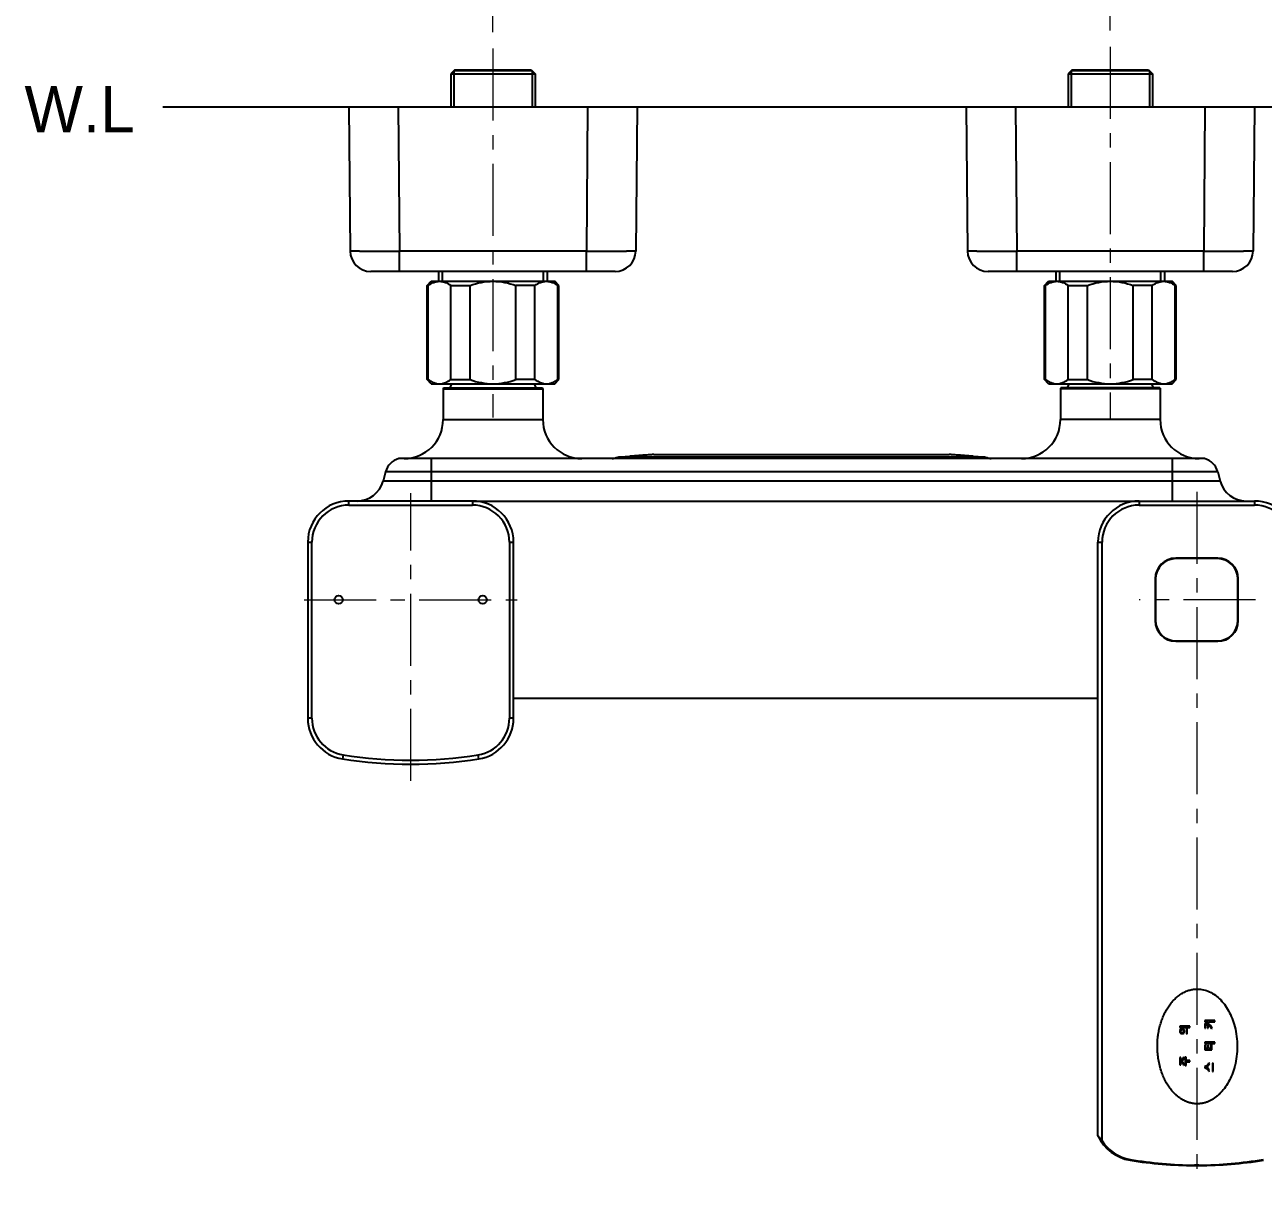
# Model space of a CAD drawing. Extents: x 0 to 1693, y 0 to 1240.
# Drawn here: x 531.7 to 832.6, y 771.1 to 1052.4 of the extents above; entities that cross this region are included whole.
import ezdxf

# ---------------------------------------------------------------- set-up
doc = ezdxf.new("R2010")
doc.units = 0
doc.header["$LTSCALE"] = 14
doc.header["$MEASUREMENT"] = 0
doc.header["$PDMODE"] = 3
doc.header["$PDSIZE"] = -10
doc.linetypes.add('CENTER', pattern=[2, 1.25, -0.25, 0.25, -0.25])
doc.layers.get('0').update_dxf_attribs({"linetype": 'CONTINUOUS'})
doc.layers.get('DEFPOINTS').update_dxf_attribs({"linetype": 'CONTINUOUS'})
for name, color, linetype in [('DEF_LAYER_ASSEM_MEMBER', 7, 'CONTINUOUS'), ('DEF_LAYER_CURVE', 7, 'CONTINUOUS'), ('MEMBER', 7, 'CONTINUOUS'), ('MODEL', 7, 'CONTINUOUS')]:
    doc.layers.add(name, color=color, linetype=linetype)
doc.layers.add('치수선', color=7, linetype='CONTINUOUS', lineweight=20)
doc.styles.add('Daelim Dimension', font='')
doc.styles.get('Daelim Dimension').set_extended_font_data('나눔고딕')
doc.dimstyles.new('DEFAULT', dxfattribs={"dimscale": 2, "dimtxt": 2, "dimasz": 2, "dimexe": 0, "dimexo": 2, "dimgap": 1, "dimtad": 1, "dimdec": 1, "dimzin": 9, "dimdsep": 46, "dimtxsty": 'Daelim Dimension', "dimcen": 0.5, "dimclrd": 252, "dimclre": 252, "dimclrt": 3, "dimadec": 1, "dimazin": 0, "dimtfac": 1, "dimtdec": 1, "dimtix": 1, "dimtmove": 0, "dimatfit": 3, "dimfxl": 1, "dimtolj": 1, "dimtzin": 1, "dimlwd": 9, "dimlwe": 9, "dimarcsym": 0})

# ---------------------------------------------------------------- blocks, each defined once
blk = doc.blocks.new('*D0')
at = {"color": 5, "lineweight": 9, "ltscale": 0.5, "transparency": 16777216}
for p, q in [((645.445452689497, 1050.632933835218), (645.445452689497, 1070.656028007211)), ((649.445452689497, 1068.656028007211), (791.445452689497, 1068.656028007211)), ((795.445452689497, 1051.062091433118), (795.445452689497, 1070.656028007211))]:
    blk.add_line(p, q, dxfattribs=at)
at = {"color": 5, "ltscale": 0.5, "transparency": 16777216}
for points in [[(649.445452689497, 1069.322694673878), (649.445452689497, 1067.989361340544), (645.445452689497, 1068.656028007211)], [(791.445452689497, 1069.322694673878), (791.445452689497, 1067.989361340544), (795.445452689497, 1068.656028007211)]]:
    blk.add_solid(points, dxfattribs=at)
at = {"layer": 'DEFPOINTS', "color": 0, "ltscale": 0.5, "transparency": 16777216}
for p in [(795.445452689497, 1068.656028007211), (645.445452689497, 1046.632933835218), (795.445452689497, 1047.062091433118)]:
    blk.add_point(p, dxfattribs=at)
at = {"color": 7, "ltscale": 0.5, "transparency": 16777216, "insert": (720.445452689497, 1081.543009409213), "char_height": 10, "attachment_point": 2, "style": 'Daelim Dimension'}
blk.add_mtext('\\A1;150~165', dxfattribs=at)
blk = doc.blocks.new('LOGO-주의스티커')
at = {"layer": 'DEF_LAYER_CURVE', "color": 40, "linetype": 'Continuous'}
for p, q in [((-1732.017059478918, 367.3469692055852), (-1732.017059478918, 367.163888540013)), ((-1730.021627885661, 367.3469692055852), (-1732.017059478918, 367.3469692055852)), ((-1732.017059478918, 367.163888540013), (-1731.195411205692, 367.163888540013)), ((-1731.821428937627, 367.8504410722961), (-1731.977933370611, 367.8046707974689)), ((-1731.977933370611, 367.8046707974689), (-1731.899681154241, 367.6215901318967)), ((-1731.899681154241, 368.674303995567), (-1731.899681154241, 368.4454531995038)), ((-1730.099880174563, 368.674303995567), (-1731.899681154241, 368.674303995567)), ((-1731.899681154241, 368.4454531995038), (-1731.195411205692, 368.4454531995038)), ((-1731.899681154241, 367.6215901318967), (-1731.50842007166, 367.7131305369721)), ((-1731.625798360192, 367.8962112025445), (-1731.821428937627, 367.8504410722961)), ((-1731.469293927209, 368.0335217381109), (-1731.625798360192, 367.8962112025445)), ((-1731.50842007166, 367.7131305369721), (-1731.312789494225, 367.8504410722961)), ((-1731.312789494225, 368.2166024036833), (-1731.469293927209, 368.0335217381109)), ((-1731.195411205692, 368.4454531995038), (-1731.312789494225, 368.2166024036833)), ((-1731.312789494225, 367.8504410722961), (-1731.156285061239, 368.0335217381109)), ((-1731.195411205692, 367.163888540013), (-1731.195411205692, 366.2484852116665)), ((-1731.156285061239, 368.0335217381109), (-1730.999780555967, 368.1708321288561)), ((-1730.999780555967, 368.1708321288561), (-1730.76502397866, 367.8962112025445)), ((-1730.7258979065, 368.2166024036833), (-1730.843276122984, 368.4454531995038)), ((-1730.843276122984, 368.4454531995038), (-1730.099880174563, 368.4454531995038)), ((-1730.843276122984, 366.2484852116665), (-1730.843276122984, 367.163888540013)), ((-1730.843276122984, 367.163888540013), (-1730.021627885661, 367.163888540013)), ((-1730.76502397866, 367.8962112025445), (-1730.569393473514, 367.7589006672206)), ((-1730.491141184856, 367.9877514632838), (-1730.7258979065, 368.2166024036833)), ((-1730.569393473514, 367.7589006672206), (-1730.373762823789, 367.6673604067238)), ((-1730.256384607547, 367.8504410722961), (-1730.491141184856, 367.9877514632838)), ((-1730.373762823789, 367.6673604067238), (-1730.139006246726, 367.6215901318967)), ((-1730.060753957822, 367.8046707974689), (-1730.256384607547, 367.8504410722961)), ((-1730.139006246726, 367.6215901318967), (-1730.060753957822, 367.8046707974689)), ((-1730.099880174563, 368.4454531995038), (-1730.099880174563, 368.674303995567)), ((-1730.021627885661, 367.163888540013), (-1730.021627885661, 367.3469692055852)), ((-1724.270089936698, 368.30814266418), (-1724.309216008617, 368.0335217381109)), ((-1724.309216008617, 368.0335217381109), (-1724.230963864537, 367.8504410722961)), ((-1724.230963864537, 368.4454531995038), (-1724.270089936698, 368.30814266418)), ((-1724.074458997817, 368.5827637350703), (-1724.230963864537, 368.4454531995038)), ((-1724.230963864537, 367.8504410722961), (-1724.191837792374, 367.7131305369721)), ((-1724.191837792374, 367.7131305369721), (-1723.996206853492, 367.5758200016484)), ((-1723.87882863725, 368.674303995567), (-1724.074458997817, 368.5827637350703)), ((-1723.957080781331, 368.3539127944283), (-1724.035332925656, 368.1250619986077)), ((-1724.035332925656, 368.1250619986077), (-1723.957080781331, 367.8504410722961)), ((-1723.996206853492, 367.5758200016484), (-1723.839702565089, 367.5300498714)), ((-1723.839702565089, 368.4912233299948), (-1723.957080781331, 368.3539127944283)), ((-1723.957080781331, 367.8504410722961), (-1723.87882863725, 367.7589006672206)), ((-1723.526693988279, 368.674303995567), (-1723.87882863725, 368.674303995567)), ((-1723.87882863725, 367.7589006672206), (-1723.761450421007, 367.7131305369721)), ((-1723.722324348845, 368.5369934602433), (-1723.839702565089, 368.4912233299948)), ((-1723.839702565089, 367.5300498714), (-1723.644072204521, 367.5300498714)), ((-1723.761450421007, 367.7131305369721), (-1723.604946132602, 367.7131305369721)), ((-1723.604946132602, 368.4912233299948), (-1723.722324348845, 368.5369934602433)), ((-1723.644072204521, 367.5300498714), (-1723.448441265641, 367.5758200016484)), ((-1723.526693988279, 368.3996830692555), (-1723.604946132602, 368.4912233299948)), ((-1723.604946132602, 367.7131305369721), (-1723.487567337801, 367.8504410722961)), ((-1723.291936977234, 368.5369934602433), (-1723.526693988279, 368.674303995567)), ((-1723.448441265641, 368.2623725339316), (-1723.526693988279, 368.3996830692555)), ((-1723.487567337801, 367.8504410722961), (-1723.409315193722, 368.0792918683593)), ((-1723.409315193722, 368.0792918683593), (-1723.448441265641, 368.2623725339316)), ((-1723.448441265641, 367.5758200016484), (-1723.213684833154, 367.7131305369721)), ((-1723.174558760992, 368.3539127944283), (-1723.291936977234, 368.5369934602433)), ((-1723.213684833154, 367.7131305369721), (-1723.174558760992, 367.8962112025445)), ((-1723.135432688829, 368.1250619986077), (-1723.174558760992, 368.3539127944283)), ((-1723.174558760992, 367.8962112025445), (-1723.135432688829, 368.1250619986077)), ((-1722.783297461542, 368.674303995567), (-1722.783297461542, 366.2484852116665)), ((-1722.470288884732, 368.674303995567), (-1722.783297461542, 368.674303995567)), ((-1722.470288884732, 366.2484852116665), (-1722.470288884732, 368.674303995567)), ((-1731.195411205692, 366.2484852116665), (-1730.843276122984, 366.2484852116665)), ((-1724.387468152942, 367.0723482072268), (-1724.387468152942, 366.8892675414119)), ((-1722.900676256344, 367.0723482072268), (-1724.387468152942, 367.0723482072268)), ((-1724.387468152942, 366.8892675414119), (-1722.900676256344, 366.8892675414119)), ((-1722.900676256344, 366.8892675414119), (-1722.900676256344, 367.0723482072268)), ((-1722.783297461542, 366.2484852116665), (-1722.470288884732, 366.2484852116665)), ((-1733.237794099662, 361.7401238377176), (-1733.433424640949, 361.6943537074693)), ((-1733.433424640949, 361.6943537074693), (-1733.355172424579, 361.4655029116487)), ((-1733.355172424579, 361.4655029116487), (-1733.237794099662, 361.5112730418971)), ((-1733.003037414161, 361.9232045035325), (-1733.237794099662, 361.7401238377176)), ((-1733.237794099662, 361.5112730418971), (-1733.003037414161, 361.648583577221)), ((-1732.807406909015, 362.1978255741803), (-1733.003037414161, 361.9232045035325)), ((-1733.003037414161, 361.648583577221), (-1732.650902476033, 361.9232045035325)), ((-1732.690028547952, 362.3809062397526), (-1732.807406909015, 362.1978255741803)), ((-1732.650902476033, 362.6097570358157), (-1732.690028547952, 362.3809062397526)), ((-1732.298767393326, 362.6097570358157), (-1732.650902476033, 362.6097570358157)), ((-1732.650902476033, 361.9232045035325), (-1732.455271826308, 362.2435957044288)), ((-1732.455271826308, 362.2435957044288), (-1732.298767393326, 361.9689747783598)), ((-1732.142262960341, 362.1978255741803), (-1732.298767393326, 362.6097570358157)), ((-1732.298767393326, 361.9689747783598), (-1731.946632455195, 361.648583577221)), ((-1731.907506383032, 361.8774343730418), (-1732.142262960341, 362.1978255741803)), ((-1731.946632455195, 361.648583577221), (-1731.594497517065, 361.4655029116487)), ((-1731.516245228162, 361.648583577221), (-1731.907506383032, 361.8774343730418)), ((-1731.594497517065, 361.4655029116487), (-1731.516245228162, 361.648583577221)), ((-1728.22965213502, 362.6097570358157), (-1728.22965213502, 360.9162609144469)), ((-1727.055868815231, 362.6097570358157), (-1728.22965213502, 362.6097570358157)), ((-1727.916642979896, 361.8774343730418), (-1727.916642979896, 362.3809062397526)), ((-1727.916642979896, 362.3809062397526), (-1727.055868815231, 362.3809062397526)), ((-1727.134120959556, 361.8774343730418), (-1727.916642979896, 361.8774343730418)), ((-1727.916642979896, 361.0993415802617), (-1727.916642979896, 361.6943537074693)), ((-1727.916642979896, 361.6943537074693), (-1727.134120959556, 361.6943537074693)), ((-1727.134120959556, 361.6943537074693), (-1727.134120959556, 361.8774343730418)), ((-1727.055868815231, 362.3809062397526), (-1727.055868815231, 362.6097570358157)), ((-1726.664607515783, 362.6097570358157), (-1726.664607515783, 360.1839382519153)), ((-1726.351598938975, 362.6097570358157), (-1726.664607515783, 362.6097570358157)), ((-1726.351598938975, 360.1839382519153), (-1726.351598938975, 362.6097570358157)), ((-1722.791122907446, 361.1451117105102), (-1723.025879339932, 361.0078012474755)), ((-1722.986753267771, 362.6097570358157), (-1722.986753267771, 362.4266763702436)), ((-1721.812969947982, 362.6097570358157), (-1722.986753267771, 362.6097570358157)), ((-1722.986753267771, 362.4266763702436), (-1722.125978524792, 362.4266763702436)), ((-1722.947627195852, 361.9689747783598), (-1722.947627195852, 361.7858941125448)), ((-1722.204230669117, 361.9689747783598), (-1722.947627195852, 361.9689747783598)), ((-1722.947627195852, 361.7858941125448), (-1722.28248397007, 361.7858941125448)), ((-1722.517240402557, 361.3739625786201), (-1722.791122907446, 361.1451117105102)), ((-1722.673744690961, 360.9620310449378), (-1722.36073611415, 361.1908819130476)), ((-1722.28248397007, 361.7858941125448), (-1722.517240402557, 361.3739625786201)), ((-1722.36073611415, 361.1908819130476), (-1722.047726380712, 361.6028134469726)), ((-1722.125978524792, 362.1978255741803), (-1722.204230669117, 361.9689747783598)), ((-1722.125978524792, 362.4266763702436), (-1722.125978524792, 362.1978255741803)), ((-1722.047726380712, 361.6028134469726), (-1721.812969947982, 362.1978255741803)), ((-1721.812969947982, 362.1978255741803), (-1721.812969947982, 362.6097570358157)), ((-1721.734717803902, 361.8774343730418), (-1721.734717803902, 361.6943537074693)), ((-1721.460835299011, 361.8774343730418), (-1721.734717803902, 361.8774343730418)), ((-1721.734717803902, 361.6943537074693), (-1721.460835299011, 361.6943537074693)), ((-1721.460835299011, 362.6097570358157), (-1721.460835299011, 361.8774343730418)), ((-1721.1478267222, 362.6097570358157), (-1721.460835299011, 362.6097570358157)), ((-1721.460835299011, 361.6943537074693), (-1721.460835299011, 360.1839382519153)), ((-1721.1478267222, 360.1839382519153), (-1721.1478267222, 362.6097570358157)), ((-1733.472550749257, 360.7331802488748), (-1733.472550749257, 360.5500995833023)), ((-1731.477119156002, 360.7331802488748), (-1733.472550749257, 360.7331802488748)), ((-1733.472550749257, 360.5500995833023), (-1731.477119156002, 360.5500995833023)), ((-1731.477119156002, 360.5500995833023), (-1731.477119156002, 360.7331802488748)), ((-1728.22965213502, 360.9162609144469), (-1726.977616670909, 360.9162609144469)), ((-1726.977616670909, 361.0993415802617), (-1727.916642979896, 361.0993415802617)), ((-1726.977616670909, 360.9162609144469), (-1726.977616670909, 361.0993415802617)), ((-1726.664607515783, 360.1839382519153), (-1726.351598938975, 360.1839382519153)), ((-1723.025879339932, 361.0078012474755), (-1722.986753267771, 360.8247205816607)), ((-1722.986753267771, 360.8247205816607), (-1722.673744690961, 360.9620310449378)), ((-1721.460835299011, 360.1839382519153), (-1721.1478267222, 360.1839382519153))]:
    blk.add_line(p, q, dxfattribs=at)
for points in [[(-1738.92965796444, 369.8983349435612), (-1738.750887045392, 370.0762299845928), (-1738.565543988203, 370.2521631238209), (-1738.373819226201, 370.4258838583411), (-1738.175693383643, 370.5972833974585), (-1737.970307844877, 370.7668198002858), (-1737.75659418471, 370.9350928388739), (-1737.533903727552, 371.1023946536083), (-1737.303266798208, 371.2677868611273), (-1737.066133471337, 371.4300234459203), (-1736.82384309704, 371.5880073780177), (-1736.577292126218, 371.7412375635535), (-1736.327266285944, 371.8893618934753), (-1736.023682845224, 372.0599661397907), (-1735.717153331769, 372.222645767636), (-1735.408604038656, 372.3773356284943), (-1735.098961259452, 372.5239705736058), (-1734.78915128724, 372.6624854539682), (-1734.479975673914, 372.7928786105647), (-1734.171737004956, 372.9154023433456), (-1733.86461312369, 373.0303724417618), (-1733.558781873923, 373.138104695749), (-1733.254421099708, 373.2389148947576), (-1732.876263095967, 373.3556478449023), (-1732.5007529872, 373.4625148132106), (-1732.127963169544, 373.5599721080822), (-1731.757966039859, 373.6484760371894), (-1731.390729788142, 373.7284729118901), (-1731.025805780315, 373.8003690563452), (-1730.662641175914, 373.8645607981596), (-1730.300683134965, 373.9214444642097), (-1729.939088066853, 373.9713795237245), (-1729.575849381343, 374.0145780112166), (-1729.208669737808, 374.0512151030658), (-1728.835251795614, 374.0814659754089), (-1728.581668128948, 374.0981229898699), (-1728.323381181241, 374.1117783990223), (-1728.059481289613, 374.1221910616816), (-1727.789058790457, 374.1291198364207), (-1727.511204020164, 374.1323235818123), (-1727.225007315614, 374.1315611561866), (-1726.929787126279, 374.1265637472867), (-1726.62577435566, 374.1169518578392), (-1726.313428019374, 374.1023183187693), (-1725.993207134245, 374.0822559622172), (-1725.665570716129, 374.0563576191084), (-1725.330977781609, 374.0242161213398)], [(-1725.330977781609, 374.0242161213398), (-1725.038186809631, 373.9913464053864), (-1724.738518753955, 373.9530833740505), (-1724.431916148397, 373.9090063818652), (-1724.118321526516, 373.8586947840904), (-1723.797677421397, 373.8017279357439), (-1723.469996757802, 373.7376749362091), (-1723.135574022854, 373.6660638635462), (-1722.7947740939, 373.5864125406667), (-1722.447961849019, 373.498238790482), (-1722.0955021658, 373.4010604356606), (-1721.797899816841, 373.3129115947535), (-1721.497829145598, 373.2182527089058), (-1721.196490274974, 373.1171617754686), (-1720.894859883758, 373.0096474153167), (-1720.593020877468, 372.8954407380822), (-1720.290832717985, 372.774203476435), (-1719.988466771696, 372.6457351558589), (-1719.687342025185, 372.5103864745499), (-1719.389189369044, 372.368645924003), (-1719.095826143503, 372.2211667663005), (-1718.809415486103, 372.0692613466015), (-1718.532206983286, 371.914406781866), (-1718.265845879695, 371.7577532153654), (-1718.009560053457, 371.599142899743), (-1717.761973039937, 371.4380911151668), (-1717.522014474242, 371.2742852332707), (-1717.289838383741, 371.1081009942204), (-1717.065904894828, 370.9400862296472), (-1716.850562411603, 370.7707192161664), (-1716.64371244752, 370.6002000076562), (-1716.445144793498, 370.4286591027363), (-1716.254649240933, 370.2562270000266), (-1716.072015580745, 370.0830341979039), (-1715.897033604095, 369.909211194745), (-1715.696863234162, 369.6999489006445), (-1715.507067871872, 369.4900331348709), (-1715.327306801517, 369.2795299973475), (-1715.157239306906, 369.0685055877544), (-1714.996524672812, 368.8570260062579), (-1714.844828482168, 368.6451035777152), (-1714.701841513181, 368.432535527449), (-1714.567260843189, 368.2190653054738), (-1714.440783549283, 368.0044363627742), (-1714.322106708797, 367.788392149365), (-1714.210987484898, 367.5707533436273), (-1714.107423384818, 367.351649533286), (-1714.011472002345, 367.131287534432), (-1713.92319093054, 366.9098741631569), (-1713.842637762953, 366.687616235067), (-1713.769853110457, 366.4646846013071), (-1713.70480965445, 366.2411062534776), (-1713.647463094143, 366.0168722184745), (-1713.597769128266, 365.7919735231945), (-1713.555683455791, 365.5664011942912), (-1713.521175510423, 365.3401542597389), (-1713.494269663887, 365.1132637520672), (-1713.475004022634, 364.8857687043983), (-1713.463416693374, 364.6577081505822), (-1713.459545782078, 364.4291211237411)], [(-1741.356461796934, 364.4291211237411), (-1741.355180421961, 364.560794783957), (-1741.351424078932, 364.6900838662486), (-1741.345324439592, 364.8169760569178), (-1741.337013176415, 364.9414590425082), (-1741.326621961389, 365.0635205090784), (-1741.314282466505, 365.183148143415), (-1741.300126364231, 365.3003296315768), (-1741.281482879517, 365.4339456361597), (-1741.260708864633, 365.5642699659701), (-1741.23796717304, 365.6913571830088), (-1741.213420658687, 365.8152618495197), (-1741.187232175522, 365.9360385272618), (-1741.159564577251, 366.0537417782358), (-1741.124615850908, 366.191030237881), (-1741.087906270257, 366.3242137645803), (-1741.049570396678, 366.4535345906515), (-1741.009742791794, 366.57923494817), (-1740.968558017227, 366.701557069939), (-1740.926140390615, 366.8207272751475), (-1740.882573252653, 366.9369082333815), (-1740.837929700789, 367.0502467015829), (-1740.79228283173, 367.1608894364513), (-1740.745705742673, 367.2689831951718), (-1740.686269857885, 367.4007390278157), (-1740.625530924643, 367.5290253746252), (-1740.563525149264, 367.6541262167451), (-1740.500288738309, 367.7763255362896), (-1740.43583766458, 367.8959104834931), (-1740.370106966348, 368.013180881552), (-1740.303011448618, 368.1284397222669), (-1740.234465915899, 368.2419899974393), (-1740.1406907112, 368.3911739575119), (-1740.044114308996, 368.5380833551517), (-1739.944664773819, 368.6829424257692), (-1739.842301246871, 368.8259270904707), (-1739.73710717414, 368.9670200124143), (-1739.629197077313, 369.1061555402108), (-1739.518674800115, 369.2432815051718), (-1739.405601469296, 369.3783996681992), (-1739.290027533158, 369.5115252724105), (-1739.172034972728, 369.6426452564696), (-1739.051831901185, 369.7716333414686), (-1738.92965796444, 369.8983349435612)], [(-1738.930643013033, 358.9609115516587), (-1739.075794568018, 359.1119655315247), (-1739.216860162628, 359.2648810815716), (-1739.35379201721, 359.4196033336603), (-1739.486542352106, 359.5760774198936), (-1739.615063387907, 359.7342484728598), (-1739.739307344473, 359.8940616246615), (-1739.859226442392, 360.0554620071597), (-1739.974772901766, 360.2183947526993), (-1740.085898943186, 360.3828049936266), (-1740.192556786508, 360.5486378618016), (-1740.294698652566, 360.71583848957), (-1740.387825999908, 360.8764523444773), (-1740.476789555207, 361.0382052093609), (-1740.561572953162, 361.2010429717235), (-1740.642159828715, 361.3649115185835), (-1740.718533816322, 361.5297567376857), (-1740.790678550923, 361.6955245160485), (-1740.858577667218, 361.8621607411748), (-1740.922214799663, 362.0296113005672), (-1740.981573583198, 362.1978220812439), (-1741.036637652284, 362.3667389707075), (-1741.087390641855, 362.5363078564615), (-1741.133816186616, 362.7064746255232), (-1741.175897921018, 362.8771851653956), (-1741.213619480006, 363.048385363582), (-1741.246964498036, 363.2200211071), (-1741.275916610046, 363.3920382836953), (-1741.300459450497, 363.5643827803855), (-1741.320576654569, 363.737000484431), (-1741.336251856236, 363.9098372835776), (-1741.347468690922, 364.0828390648427), (-1741.354210792839, 364.2559517159722), (-1741.356461796934, 364.4291211237411)], [(-1713.459545782078, 364.4291211237411), (-1713.470412210878, 364.0482223394555), (-1713.502900920698, 363.6679035725653), (-1713.556846046422, 363.288744860114), (-1713.632081723416, 362.9113262386614), (-1713.728442086808, 362.5362277450089), (-1713.845761271478, 362.164029416686), (-1713.983873412797, 361.7953112897666), (-1714.142612645405, 361.4306534017803), (-1714.321813104915, 361.0706357895282), (-1714.521308926448, 360.71583848957), (-1714.74088317728, 360.3668268178683), (-1714.980114657161, 360.0241072043632), (-1715.238531097503, 359.6881713583978), (-1715.515660229953, 359.3595109885883), (-1715.811029786656, 359.0386178042784), (-1716.1241674995, 358.7259835140836), (-1716.454601099662, 358.4220998271053), (-1716.801858319761, 358.127458452444), (-1717.165466890965, 357.8425510989587), (-1717.544954545413, 357.5678694755077), (-1717.939809893095, 357.3038781108626), (-1718.349365057581, 357.0509328110236), (-1718.772913040779, 356.809362201661), (-1719.209746844358, 356.5794949084457), (-1719.659159470465, 356.3616595572907), (-1720.120443921007, 356.1561847736243), (-1720.592893197407, 355.9633991831172), (-1721.075800302059, 355.7836314114397), (-1721.568458236629, 355.6172100842629), (-1722.070160003021, 355.4644638274997), (-1722.637324598549, 355.3111353184345), (-1723.213638552169, 355.1752532580372), (-1723.797958834328, 355.0569755823933), (-1724.389142415952, 354.956460226375), (-1724.986046267481, 354.8738651260683), (-1725.587527360087, 354.8093482165879), (-1726.192442663966, 354.7630674332918), (-1726.799649150293, 354.7351807120231), (-1727.408003789506, 354.7258459881391), (-1728.016362983195, 354.735168702037), (-1728.623580855343, 354.7630443137833), (-1729.228510961086, 354.8093157892129), (-1729.830006855309, 354.8738260931885), (-1730.426922093146, 354.9564181910594), (-1731.018110229001, 355.0569350481742), (-1731.602424818248, 355.1752196296393), (-1732.178719415535, 355.3111149010456), (-1732.745847575991, 355.4644638274997), (-1733.247500785012, 355.617234708992), (-1733.740101031912, 355.7836839437584), (-1734.222948788908, 355.9634796230255), (-1734.695344527973, 356.1562898380191), (-1735.156588721568, 356.3617826797232), (-1735.605981841908, 356.5796262393635), (-1736.042824360966, 356.8094886074391), (-1736.466416751206, 357.051037875661), (-1736.876059484596, 357.3039421347701), (-1737.271053033599, 357.5678694755077), (-1737.632493681606, 357.8287696755553), (-1737.979612845204, 358.0989315709401), (-1738.311970682453, 358.3779475741346), (-1738.629127352375, 358.6654100968833), (-1738.930643013033, 358.9609115516587)]]:
    blk.add_lwpolyline(points, dxfattribs=at)

msp = doc.modelspace()

# ---------------------------------------------------------------- linework, layer by layer
at = {"color": 1, "linetype": 'CENTER', "lineweight": 5}
for p, q in [((645.445452689497, 1046.632933835218), (645.445452689497, 956.9389958717177)), ((795.445452689497, 1047.062091433118), (795.445452689497, 956.5098382738179)), ((816.445452689497, 938.9068235857176), (816.445452689497, 771.1142709653177)), ((625.445452689497, 868.6540681337176), (625.445452689497, 938.5970283512177)), ((599.530872475797, 912.6824481376175), (651.3600329030969, 912.6824481376175)), ((830.7200582184969, 912.6824481376175), (802.445452689497, 912.6824481376175))]:
    msp.add_line(p, q, dxfattribs=at)
at = {"ltscale": 0.5}
msp.add_line((565.1916550430824, 1032.482448137618), (1277.532693959081, 1032.482448137618), dxfattribs=at)
at = {"layer": 'DEF_LAYER_ASSEM_MEMBER', "color": 7, "linetype": 'Continuous'}
for p, q in [((610.445452689497, 1032.482448137618), (610.7512738386977, 997.4388154601179)), ((610.445452689497, 1032.482448137618), (680.445452689497, 1032.482448137618)), ((680.445452689497, 1032.482448137618), (680.1396315401971, 997.4388154601179)), ((760.445452689497, 1032.482448137618), (760.7512738386977, 997.4388154601179)), ((760.445452689497, 1032.482448137618), (830.445452689497, 1032.482448137618)), ((830.445452689497, 1032.482448137618), (830.1396315401971, 997.4388154601179)), ((675.1398219247967, 992.4824481376177), (615.7510834540972, 992.4824481376177)), ((825.1398219247967, 992.4824481376177), (765.7510834540972, 992.4824481376177)), ((640.445452689497, 936.6824481294177), (610.4454526893969, 936.6824481294177)), ((600.445452689497, 926.6824481294177), (600.445452689497, 883.8763457297177)), ((650.4454526893969, 883.8763457297177), (650.4454526893969, 926.6824481294177))]:
    msp.add_line(p, q, dxfattribs=at)
at = {"layer": 'DEF_LAYER_ASSEM_MEMBER', "color": 9, "linetype": 'Continuous'}
for p, q in [((622.4449957661973, 1032.482448137618), (622.7508169154971, 997.4388154601179)), ((668.4459096126975, 1032.482448137618), (668.1400884633968, 997.4388154601179)), ((772.4449957661973, 1032.482448137618), (772.7508169154971, 997.4388154601179)), ((818.4459096126975, 1032.482448137618), (818.1400884633968, 997.4388154601179)), ((613.0430883462968, 997.4215041074176), (612.9408670783978, 997.4216519620177)), ((622.7508169154971, 992.4824481376177), (622.7508169156972, 997.4388154601179)), ((668.1400884633968, 997.4388154601179), (622.7508169154971, 997.4388154601179)), ((668.1400884633968, 992.4824481376177), (668.1400884633968, 997.4388154601179)), ((677.950039254797, 997.4216520179175), (677.8478072783964, 997.4215041435177)), ((763.0430883462968, 997.4215041074176), (762.9408670783978, 997.4216519620177)), ((772.7508169154971, 992.4824481376177), (772.7508169156972, 997.4388154601179)), ((818.1400884633968, 997.4388154601179), (772.7508169154971, 997.4388154601179)), ((818.1400884633968, 992.4824481376177), (818.1400884633968, 997.4388154601179)), ((827.950039254797, 997.4216520179175), (827.8478072783964, 997.4215041435177)), ((610.4454526893969, 935.6824481294177), (610.4454526893969, 936.6824481294177)), ((640.445452689497, 936.6824481294177), (640.445452689497, 935.6824481294177)), ((610.4454526893969, 935.6824481294177), (640.4454526893969, 935.6824481294177)), ((600.445452689497, 926.6824481294177), (601.4454526893969, 926.6824481294177)), ((601.4454526893969, 883.8763457297177), (601.4454526893969, 926.6824481294177)), ((649.445452689497, 926.6824481294177), (649.445452689497, 883.8763457297177)), ((649.445452689497, 926.6824481294177), (650.4454526893969, 926.6824481294177)), ((601.4454526893969, 883.8763457297177), (600.445452689497, 883.8763457297177)), ((650.4454526893969, 883.8763457297177), (649.445452689497, 883.8763457297177)), ((609.0314923723972, 874.9881110219176), (608.8743856704968, 874.0005293877177)), ((642.016519708397, 874.0005293877177), (641.8594130064976, 874.9881110219176))]:
    msp.add_line(p, q, dxfattribs=at)
at = {"layer": 'DEF_LAYER_ASSEM_MEMBER', "color": 7, "linetype": 'Continuous'}
for centre, radius, start, end in [((615.7510873315969, 997.4824481376177), 5, 180.4999996121987, 269.9999555663813), ((675.139818047297, 997.4824481376177), 5, 270.0000444335926, 359.5000003878014), ((765.7510873315969, 997.4824481376177), 5, 180.4999996121987, 269.9999555663813), ((825.139818047297, 997.4824481376177), 5, 270.0000444335926, 359.5000003878014), ((610.4454526893969, 926.6824481294177), 10, 90, 180), ((640.445452689497, 926.6824481294177), 10, 0, 90), ((610.4454526893969, 883.8763457297177), 10, 180, 260.9610014494943), ((640.445452689497, 883.8763457297177), 10, 279.0389985505057, 0), ((625.4454526893969, 977.5081554252179), 104.8246842248, 260.9044085686127, 279.0955914313872)]:
    msp.add_arc(centre, radius, start, end, dxfattribs=at)
at = {"layer": 'DEF_LAYER_ASSEM_MEMBER', "color": 9, "linetype": 'Continuous'}
for centre, radius, start, end in [((613.566743682697, 3425.691773513018), 2428.2703258685, 269.9876441923856, 270.2167015277889), ((676.3335864936971, 2870.209309832418), 1872.7884178415, 269.7493286750148, 270.0463258255993), ((763.566743682697, 3425.691773513418), 2428.270325869, 269.9876441923856, 270.2167015277889), ((826.3335864936971, 2870.209309832418), 1872.7884178415, 269.7493286750148, 270.0463258255993), ((610.4454526893969, 926.6824481294177), 9, 90, 180), ((640.445452689497, 926.6824481294177), 9, 0, 90.00000000010422), ((610.4454526893969, 883.8763457297177), 9, 180, 260.9610014494943), ((640.445452689497, 883.8763457297177), 9, 279.0389985505057, 0), ((625.4454526893969, 978.1377419395176), 104.4474243422, 260.95846301721, 279.04153698279)]:
    msp.add_arc(centre, radius, start, end, dxfattribs=at)
for points, start_tangent, end_tangent in [([(612.9408670783978, 997.4216519620177), (612.4401625453975, 997.4226387879175), (612.0000710972963, 997.4239770750178), (611.6232379497969, 997.4256592348179), (611.3118153929972, 997.4276753039176), (611.1812528479968, 997.4288051681178), (611.0677011010976, 997.4300139774177), (610.9713192048966, 997.4312998909177), (610.8922661956967, 997.4326610674175), (610.8306772200967, 997.4340955487178), (610.7866155908978, 997.4356010251176), (610.7711731145973, 997.4363796440175), (610.7601311748967, 997.4371751208178), (610.7534960051971, 997.4379871585174), (610.7512738386977, 997.4388154601179)], (-0.9999988357052205, 0.001525971232815533), (-0.01624373684493039, 0.9998680618028125)), ([(680.1396315401971, 997.4388154601179), (680.1374101887968, 997.4379870161179), (680.1307754716963, 997.4371749085176), (680.1197336890964, 997.4363794205178), (680.1042911410968, 997.4356008353179), (680.0602289492972, 997.4340955058178), (679.998639297397, 997.4326611851175), (679.9195859471965, 997.4313000903176), (679.8232040486964, 997.4300141813178), (679.7096524966964, 997.4288053326177), (679.579090201697, 997.4276754185175), (679.2676679142969, 997.4256593091177), (678.8908348456971, 997.4239771588177), (678.4507435504966, 997.4226388672178), (677.950039254797, 997.4216520179175)], (-0.0150231256959018, -0.9998871464792041), (-0.9999988356269673, -0.001526022512798794)), ([(762.9408670783978, 997.4216519620177), (762.4401625453975, 997.4226387879175), (762.0000710972963, 997.4239770750178), (761.6232379497969, 997.4256592348179), (761.3118153929972, 997.4276753039176), (761.1812528479968, 997.4288051681178), (761.0677011010976, 997.4300139774177), (760.9713192048966, 997.4312998909177), (760.8922661956967, 997.4326610674175), (760.8306772200967, 997.4340955487178), (760.7866155908978, 997.4356010251176), (760.7711731145973, 997.4363796440175), (760.7601311748967, 997.4371751208178), (760.7534960051971, 997.4379871585174), (760.7512738386977, 997.4388154601179)], (-0.9999988357052205, 0.001525971232815533), (-0.01624373743840068, 0.9998680617931711)), ([(830.1396315401971, 997.4388154601179), (830.1374101887968, 997.4379870161179), (830.1307754716963, 997.4371749085176), (830.1197336890964, 997.4363794205178), (830.1042911410968, 997.4356008353179), (830.0602289492972, 997.4340955058178), (829.998639297397, 997.4326611851175), (829.9195859471965, 997.4313000903176), (829.8232040486964, 997.4300141813178), (829.7096524966964, 997.4288053326177), (829.579090201697, 997.4276754185175), (829.2676679142969, 997.4256593091177), (828.8908348456971, 997.4239771588177), (828.4507435504966, 997.4226388672178), (827.950039254797, 997.4216520179175)], (-0.01502312569658773, -0.9998871464791936), (-0.9999988356269673, -0.001526022512798794))]:
    msp.add_spline(points, degree=3, dxfattribs=dict(at, start_tangent=start_tangent, end_tangent=end_tangent))
at = {"layer": 'MEMBER', "color": 7, "linetype": 'Continuous'}
for p, q in [((636.195452689497, 1041.482448137618), (635.195452689497, 1040.482448137618)), ((654.945452689497, 1041.232448137618), (635.945452689497, 1041.232448137618)), ((636.195452689497, 1041.482448137618), (654.695452689497, 1041.482448137618)), ((654.695452689497, 1041.482448137618), (655.695452689497, 1040.482448137618)), ((786.195452689497, 1041.482448137618), (785.195452689497, 1040.482448137618)), ((804.945452689497, 1041.232448137618), (785.945452689497, 1041.232448137618)), ((786.195452689497, 1041.482448137618), (804.695452689497, 1041.482448137618)), ((804.695452689497, 1041.482448137618), (805.695452689497, 1040.482448137618)), ((635.195452689497, 1040.482448137618), (635.195452689497, 1032.482448137618)), ((635.195452689497, 1040.482448137618), (655.695452689497, 1040.482448137618)), ((655.695452689497, 1040.482448137618), (655.695452689497, 1032.482448137618)), ((785.195452689497, 1040.482448137618), (785.195452689497, 1032.482448137618)), ((785.195452689497, 1040.482448137618), (805.695452689497, 1040.482448137618)), ((805.695452689497, 1040.482448137618), (805.695452689497, 1032.482448137618)), ((632.2454526894971, 992.4824481376177), (632.2454526894971, 990.0824481376176)), ((658.6454526894968, 992.4824481376177), (658.6454526894968, 990.0824481376176)), ((782.2454526894971, 992.4824481376177), (782.2454526894971, 990.0824481376176)), ((808.6454526894968, 992.4824481376177), (808.6454526894968, 990.0824481376176))]:
    msp.add_line(p, q, dxfattribs=at)
at = {"layer": 'MEMBER', "color": 2, "linetype": 'Continuous'}
for p, q in [((635.945452689497, 1041.232448137618), (635.945452689497, 1032.482448137618)), ((654.945452689497, 1041.232448137618), (654.945452689497, 1032.482448137618)), ((785.945452689497, 1041.232448137618), (785.945452689497, 1032.482448137618)), ((804.945452689497, 1041.232448137618), (804.945452689497, 1032.482448137618)), ((633.1454526894968, 990.0824481376176), (633.1454526894968, 992.4824481376177)), ((657.7454526894971, 990.0824481376176), (657.7454526894971, 992.4824481376177)), ((783.1454526894968, 990.0824481376176), (783.1454526894968, 992.4824481376177)), ((807.7454526894971, 990.0824481376176), (807.7454526894971, 992.4824481376177))]:
    msp.add_line(p, q, dxfattribs=at)
at = {"layer": 'MODEL', "color": 7, "linetype": 'Continuous'}
for p, q in [((629.445452689497, 989.0824481376176), (630.445452689497, 990.0824481376176)), ((630.445452689497, 990.0824481376176), (660.445452689497, 990.0824481376176)), ((661.445452689497, 989.0824481376176), (660.445452689497, 990.0824481376176)), ((779.445452689497, 989.0824481376176), (780.445452689497, 990.0824481376176)), ((780.445452689497, 990.0824481376176), (810.445452689497, 990.0824481376176)), ((811.445452689497, 989.0824481376176), (810.445452689497, 990.0824481376176)), ((629.445452689497, 966.1824481376175), (629.445452689497, 989.0824481376176)), ((629.445452689497, 989.0824481376176), (629.6711894512973, 989.0824481376176)), ((629.6711894512973, 966.1824481376175), (629.6711894512973, 989.0824481376176)), ((635.2389538140969, 966.1824481376175), (635.2389538140969, 989.0824481376176)), ((635.2389538140969, 989.0824481376176), (639.8776883265964, 989.0824481376176)), ((639.8776883265964, 966.1824481376175), (639.8776883265964, 989.0824481376176)), ((651.0132170522975, 966.1824481376175), (651.0132170522975, 989.0824481376176)), ((655.651951564797, 989.0824481376176), (651.0132170522975, 989.0824481376176)), ((655.651951564797, 966.1824481376175), (655.651951564797, 989.0824481376176)), ((661.2197159275966, 966.1824481376175), (661.2197159275966, 989.0824481376176)), ((661.445452689497, 989.0824481376176), (661.2197159275966, 989.0824481376176)), ((661.445452689497, 966.1824481376175), (661.445452689497, 989.0824481376176)), ((779.445452689497, 966.1824481376175), (779.445452689497, 989.0824481376176)), ((779.445452689497, 989.0824481376176), (779.6711894512973, 989.0824481376176)), ((779.6711894512973, 966.1824481376175), (779.6711894512973, 989.0824481376176)), ((785.2389538140969, 966.1824481376175), (785.2389538140969, 989.0824481376176)), ((785.2389538140969, 989.0824481376176), (789.8776883265964, 989.0824481376176)), ((789.8776883265964, 966.1824481376175), (789.8776883265964, 989.0824481376176)), ((801.0132170522975, 966.1824481376175), (801.0132170522975, 989.0824481376176)), ((805.651951564797, 989.0824481376176), (801.0132170522975, 989.0824481376176)), ((805.651951564797, 966.1824481376175), (805.651951564797, 989.0824481376176)), ((811.445452689497, 989.0824481376176), (811.2197159275966, 989.0824481376176)), ((811.2197159275966, 966.1824481376175), (811.2197159275966, 989.0824481376176)), ((811.445452689497, 966.1824481376175), (811.445452689497, 989.0824481376176)), ((630.445452689497, 965.1824481376175), (629.445452689497, 966.1824481376175)), ((629.445452689497, 966.1824481376175), (629.6711894512973, 966.1824481376175)), ((635.2389538140969, 966.1824481376175), (639.8776883265964, 966.1824481376175)), ((655.651951564797, 966.1824481376175), (651.0132170522975, 966.1824481376175)), ((660.445452689497, 965.1824481376175), (661.445452689497, 966.1824481376175)), ((661.445452689497, 966.1824481376175), (661.2197159275966, 966.1824481376175)), ((779.445452689497, 966.1824481376175), (779.6711894512973, 966.1824481376175)), ((780.445452689497, 965.1824481376175), (779.445452689497, 966.1824481376175)), ((785.2389538140969, 966.1824481376175), (789.8776883265964, 966.1824481376175)), ((805.651951564797, 966.1824481376175), (801.0132170522975, 966.1824481376175)), ((810.445452689497, 965.1824481376175), (811.445452689497, 966.1824481376175)), ((811.445452689497, 966.1824481376175), (811.2197159275966, 966.1824481376175)), ((630.445452689497, 965.1824481376175), (660.445452689497, 965.1824481376175)), ((633.445452689497, 964.1824481376175), (633.3299826355969, 963.9824481376177)), ((633.3299826355969, 963.9824481376177), (633.3299826355969, 956.4824481376177)), ((633.3299826355969, 963.9824481376177), (657.5609227432969, 963.9824481376177)), ((633.445452689497, 964.1824481376175), (657.445452689497, 964.1824481376175)), ((635.3596662517975, 965.1824481376175), (634.945452689497, 964.1824481376175)), ((655.945452689497, 964.1824481376175), (655.5312391270973, 965.1824481376175)), ((657.5609227432969, 963.9824481376177), (657.445452689497, 964.1824481376175)), ((657.5609227432969, 963.9824481376177), (657.5609227432969, 956.4824481376177)), ((780.445452689497, 965.1824481376175), (810.445452689497, 965.1824481376175)), ((783.445452689497, 964.1824481376175), (783.3299826355969, 963.9824481376177)), ((807.5609227432969, 963.9824481376177), (783.3299826355969, 963.9824481376177)), ((783.3299826355969, 963.9824481376177), (783.3299826355969, 956.4824481376177)), ((807.445452689497, 964.1824481376175), (783.445452689497, 964.1824481376175)), ((785.3596662517975, 965.1824481376175), (784.945452689497, 964.1824481376175)), ((805.945452689497, 964.1824481376175), (805.5312391270973, 965.1824481376175)), ((807.445452689497, 964.1824481376175), (807.5609227432969, 963.9824481376177)), ((807.5609227432969, 963.9824481376177), (807.5609227432969, 956.4824481376177)), ((684.5609296456969, 947.9824508985175), (756.329975733197, 947.9824508985175)), ((674.2695546581963, 946.9824481376177), (622.5652889841967, 946.9824481376177)), ((676.0132933172972, 947.3782835989177), (764.8776120615967, 947.3782835989177)), ((676.3832731224975, 947.4124383365177), (764.5076322568966, 947.4124383361177)), ((679.2338652554972, 947.5965200444177), (678.7370763314975, 947.5633094654177)), ((762.1538502045969, 947.5633080578177), (761.6573114451967, 947.5965017758176)), ((818.3256163946971, 946.9824481376177), (766.6213507206976, 946.9824481376177)), ((619.3370982868964, 943.7883481715176), (618.723970560297, 941.5001243444176)), ((821.5538070919974, 943.7883481715176), (822.1669348185969, 941.5001243444176)), ((640.445452689497, 936.6824481376175), (830.445452689497, 936.6824481376175)), ((792.445452689497, 782.3566963379176), (792.445452689497, 926.6824481376175)), ((821.5454526894973, 922.7824481376176), (811.3454526894966, 922.7824481376176)), ((821.445452689497, 922.6824481376175), (811.445452689497, 922.6824481376175)), ((806.3454526894966, 917.7824481376176), (806.3454526894966, 907.5824481376176)), ((806.445452689497, 917.6824481376175), (806.445452689497, 907.6824481376175)), ((826.445452689497, 907.6824481376175), (826.445452689497, 917.6824481376175)), ((826.5454526894973, 907.5824481376176), (826.5454526894973, 917.7824481376176)), ((811.3454526894966, 902.5824481376176), (821.5454526894973, 902.5824481376176)), ((811.445452689497, 902.6824481376175), (821.445452689497, 902.6824481376175)), ((792.445452689497, 888.6824481376175), (650.4454526893969, 888.6824481376175)), ((816.4454078965973, 775.1817792331176), (816.4455352185969, 775.1793906675175)), ((816.945410197497, 775.1817779482176), (816.9455255183966, 775.1793906558178))]:
    msp.add_line(p, q, dxfattribs=at)
at = {"layer": 'MODEL', "color": 9, "linetype": 'Continuous'}
for p, q in [((633.3299826355969, 956.4824481376177), (657.5609227432969, 956.4824481376177)), ((807.5609227432969, 956.4824481376177), (783.3299826355969, 956.4824481376177)), ((630.445452689497, 946.9824481376177), (630.445452689497, 936.6824481376175)), ((766.4578976175972, 947.0081234705176), (674.4330077613968, 947.0081234705176)), ((810.445452689497, 946.9824481376177), (810.445452689497, 936.6824481376175)), ((821.5538070919974, 943.7883481715176), (619.3370982868964, 943.7883481715176)), ((822.1669348185969, 941.5001243444176), (618.723970560297, 941.5001243444176)), ((802.445452689497, 936.6824481376175), (802.445452689497, 935.6824481376175)), ((830.445452689497, 936.6824481376175), (830.445452689497, 935.6824481376175)), ((802.445452689497, 935.6824481376175), (830.445452689497, 935.6824481376175)), ((792.445452689497, 926.6824481376175), (793.445452689497, 926.6824481376175)), ((793.445452689497, 781.1652712146176), (793.445452689497, 926.6824481376175)), ((816.445452689497, 775.2590616902175), (816.4454527315975, 775.1817940746178))]:
    msp.add_line(p, q, dxfattribs=at)
at = {"layer": 'MODEL', "color": 4, "linetype": 'Continuous'}
for centre in [(607.945452689497, 912.6824481376175), (642.945452689497, 912.6824481376175)]:
    msp.add_circle(centre, 1, dxfattribs=at)
at = {"layer": 'MODEL', "color": 7, "linetype": 'Continuous'}
for centre, radius, start, end in [((623.8299826355969, 956.4824481376177), 9.5, 270, 0), ((667.0609227432969, 956.4824481376177), 9.5, 180, 270), ((773.8299826355969, 956.4824481376177), 9.5, 270, 0), ((817.0609227432969, 956.4824481376177), 9.5, 180, 270), ((623.6837645051965, 942.6236624685175), 4.5, 104.3917320863921, 165.0000000000055), ((678.035008173897, 923.5441155393178), 23.73887266, 98.72744318809946, 99.12678935880689), ((644.2941251567972, 1466.485343874618), 520.0638371209, 273.5375299091152, 273.7973823482826), ((796.5325315990967, 1465.482984579317), 519.0594234407, 266.2023686480028, 266.4627215788897), ((762.8558972049977, 923.5441155393178), 23.73887266, 80.87321064119313, 81.27255681190056), ((817.2071408736974, 942.6236624685175), 4.5, 14.99999999999447, 75.6082679136079), ((612.445452689497, 943.1824481376175), 6.5, 270, 345.0000000000055), ((828.445452689497, 943.1824481376175), 6.5, 194.9999999999945, 270), ((610.445452689497, 926.6824481376175), 10, 90, 180), ((802.445452689497, 926.6824481376175), 10, 90, 180), ((830.445452689497, 926.6824481376175), 10, 0, 90), ((811.3454526894966, 917.7824481376176), 5, 90, 180), ((811.445452689497, 917.6824481376175), 5, 90, 180), ((821.445452689497, 917.6824481376175), 5, 0, 90), ((821.5454526894973, 917.7824481376176), 5, 0, 90), ((811.3454526894966, 907.5824481376176), 5, 180, 270), ((811.445452689497, 907.6824481376175), 5, 180, 270), ((821.445452689497, 907.6824481376175), 5, 270, 0), ((821.5454526894973, 907.5824481376176), 5, 270, 0), ((801.9455005613963, 786.8287294279176), 10.5, 205.2081527972132, 260.7789629448054), ((802.0488768589967, 786.8142388077176), 10.2922175603, 213.2887131952905, 260.150011528404), ((816.0639503609964, 873.1986797347176), 98.01697993309999, 260.719872340801, 269.9307180009846), ((816.0637842524975, 873.1962979775176), 98.01697993309999, 260.7228521134936, 269.930790871692), ((816.6401109960971, 870.5702591840177), 95.3097146616, 260.1211125885814, 269.5783576460952), ((816.8269550178975, 873.1986797347176), 98.01697993309999, 270.0692833276964, 279.2801278165987), ((816.8271211266965, 873.1962979732175), 98.01697993309999, 270.0692132490821, 279.2771468025051), ((816.2508221765966, 870.5701601672176), 95.30961279889999, 270.4222348657968, 279.8789833166111), ((816.5637842520973, 873.1962979716177), 98.01697993309999, 269.6385178513146, 269.9308775655019), ((816.5639518194967, 873.1987006477177), 98.01697993309999, 269.6384479954088, 269.9307170940058), ((816.3269535593972, 873.1987006477177), 98.01697993309999, 270.0692828735035, 270.3615589052926), ((816.3271211266965, 873.1962979732175), 98.01697993309999, 270.069218919302, 270.3614862695905)]:
    msp.add_arc(centre, radius, start, end, dxfattribs=at)
at = {"layer": 'MODEL', "color": 9, "linetype": 'Continuous'}
for centre, start, end in [((802.445452689497, 926.6824481376175), 90, 180), ((830.445452689497, 926.6824481376175), 0, 90)]:
    msp.add_arc(centre, 9, start, end, dxfattribs=at)
at = {"layer": 'MODEL', "color": 7, "linetype": 'Continuous'}
for points, start_tangent, end_tangent in [([(629.6711894512973, 989.0824481376176), (631.0421601339967, 989.8185611292179), (631.7456146337972, 990.0154441585178), (632.4550716326976, 990.0824481376176)], (0.8207826816687275, 0.5712405705766114), (1, 0)), ([(632.4550716326976, 990.0824481376176), (633.1645287043975, 990.0154440933179), (633.8679832235975, 989.8185611385175), (635.2389538140969, 989.0824481376176)], (1, 0), (0.8207826816653488, -0.5712405705814657)), ([(639.8776883265964, 989.0824481376176), (642.6196298356972, 989.8185614630179), (645.445452689497, 990.0824481376176)], (0.9444501377631541, 0.3286547387139871), (1, 0)), ([(645.445452689497, 990.0824481376176), (648.271280564597, 989.8185607014179), (651.0132170522975, 989.0824481376176)], (1, 0), (0.9444501377607307, -0.3286547387209512)), ([(655.651951564797, 989.0824481376176), (657.0229222474973, 989.8185611292179), (657.7263767473969, 990.0154441585178), (658.4358337461972, 990.0824481376176)], (0.8207826816687275, 0.5712405705766114), (1, 0)), ([(658.4358337461972, 990.0824481376176), (659.1452908178971, 990.0154440933179), (659.8487453371963, 989.8185611385175), (661.2197159275966, 989.0824481376176)], (1, 0), (0.8207826816653488, -0.5712405705814657)), ([(779.6711894512973, 989.0824481376176), (781.0421601339967, 989.8185611292179), (781.7456146337972, 990.0154441585178), (782.4550716326976, 990.0824481376176)], (0.8207826816687275, 0.5712405705766114), (1, 0)), ([(782.4550716326976, 990.0824481376176), (783.1645287043975, 990.0154440933179), (783.8679832235975, 989.8185611385175), (785.2389538140969, 989.0824481376176)], (1, 0), (0.8207826816653488, -0.5712405705814657)), ([(789.8776883265964, 989.0824481376176), (792.6196298356972, 989.8185614630179), (795.445452689497, 990.0824481376176)], (0.9444501377631541, 0.3286547387139871), (1, 0)), ([(795.445452689497, 990.0824481376176), (798.271280564597, 989.8185607014179), (801.0132170522975, 989.0824481376176)], (1, 0), (0.9444501377607307, -0.3286547387209512)), ([(805.651951564797, 989.0824481376176), (807.0229222474973, 989.8185611292179), (807.7263767473969, 990.0154441585178), (808.4358337461972, 990.0824481376176)], (0.8207826816687275, 0.5712405705766114), (1, 0)), ([(808.4358337461972, 990.0824481376176), (809.1452908178971, 990.0154440933179), (809.8487453371963, 989.8185611385175), (811.2197159275966, 989.0824481376176)], (1, 0), (0.8207826816653488, -0.5712405705814657)), ([(629.6711894512973, 966.1824481376175), (631.0421601339967, 965.4463351460176), (631.7456146337972, 965.2494521167177), (632.4550716326976, 965.1824481376175)], (0.8207826816687275, -0.5712405705766114), (1, 0)), ([(632.4550716326976, 965.1824481376175), (633.1645287043975, 965.2494521819176), (633.8679832235975, 965.4463351367176), (635.2389538140969, 966.1824481376175)], (1, 0), (0.8207826816653488, 0.5712405705814657)), ([(639.8776883265964, 966.1824481376175), (642.6196298356972, 965.4463348122176), (645.445452689497, 965.1824481376175)], (0.9444501377631541, -0.3286547387139871), (1, 0)), ([(645.445452689497, 965.1824481376175), (648.271280564597, 965.4463355738176), (651.0132170522975, 966.1824481376175)], (1, 0), (0.9444501377607307, 0.3286547387209512)), ([(655.651951564797, 966.1824481376175), (657.0229222474973, 965.4463351460176), (657.7263767473969, 965.2494521167177), (658.4358337461972, 965.1824481376175)], (0.8207826816687275, -0.5712405705766114), (1, 0)), ([(658.4358337461972, 965.1824481376175), (659.1452908178971, 965.2494521819176), (659.8487453371963, 965.4463351367176), (661.2197159275966, 966.1824481376175)], (1, 0), (0.8207826816653488, 0.5712405705814657)), ([(779.6711894512973, 966.1824481376175), (781.0421601339967, 965.4463351460176), (781.7456146337972, 965.2494521167177), (782.4550716326976, 965.1824481376175)], (0.8207826816687275, -0.5712405705766114), (1, 0)), ([(782.4550716326976, 965.1824481376175), (783.1645287043975, 965.2494521819176), (783.8679832235975, 965.4463351367176), (785.2389538140969, 966.1824481376175)], (1, 0), (0.8207826816653488, 0.5712405705814657)), ([(789.8776883265964, 966.1824481376175), (792.6196298356972, 965.4463348122176), (795.445452689497, 965.1824481376175)], (0.9444501377631541, -0.3286547387139871), (1, 0)), ([(795.445452689497, 965.1824481376175), (798.271280564597, 965.4463355738176), (801.0132170522975, 966.1824481376175)], (1, 0), (0.9444501377607307, 0.3286547387209512)), ([(805.651951564797, 966.1824481376175), (807.0229222474973, 965.4463351460176), (807.7263767473969, 965.2494521167177), (808.4358337461972, 965.1824481376175)], (0.8207826816687275, -0.5712405705766114), (1, 0)), ([(808.4358337461972, 965.1824481376175), (809.1452908178971, 965.2494521819176), (809.8487453371963, 965.4463351367176), (811.2197159275966, 966.1824481376175)], (1, 0), (0.8207826816653488, 0.5712405705814657)), ([(684.5609296433977, 947.9824508976176), (684.5390731851967, 947.9807462603176), (684.4736822256964, 947.9756748497177), (684.3649566378972, 947.9672733175175), (684.213096315797, 947.9555783197177), (683.7813149281974, 947.9225548528177), (683.1824409333967, 947.8773594291179), (682.4214514691976, 947.8209065672177), (681.5048791079971, 947.7543915567176), (680.439782063997, 947.6791133834176), (679.2338652554972, 947.5965200444177)], (-0.928476718704928, -0.3713906068049246), (-0.9977411151873424, -0.06717638770221748)), ([(761.6573114451967, 947.5965017758176), (760.451335694197, 947.6790985954176), (759.3861856448966, 947.7543801296176), (758.4695667874967, 947.8208982781175), (757.7085382459973, 947.8773538992177), (757.1096328431968, 947.9225516501176), (756.6778286172976, 947.9555768191176), (756.5259603040968, 947.9672723876176), (756.417228545497, 947.9756743978178), (756.3518336076977, 947.9807461374176), (756.329975739297, 947.9824508973177)], (-0.9977411497585599, 0.06717587422927364), (-0.9284767382892626, 0.3713905578440739)), ([(674.4330077613968, 947.0081234705176), (675.2032051292972, 947.1677145025178), (676.0132933172972, 947.3782835989177)], (0.9884368942266945, 0.1516328003153882), (0.9638759340424164, 0.2663516168035387)), ([(764.8776120615967, 947.3782835989177), (765.6876946882967, 947.1677159928176), (766.4578976175972, 947.0081234705176)], (0.9638759340444714, -0.2663516167961028), (0.9884368942256476, -0.151632800322213)), ([(793.445452689497, 781.1652712146176), (793.1740587976965, 781.5471696883176), (792.880958221197, 781.8874739992175), (792.6105990372971, 782.1540422194175), (792.5129690726972, 782.2545997970176), (792.4563092371973, 782.3340060271175)], (-0.5487403390428306, 0.835992847043059), (-0.4280743645517401, 0.9037435136218815)), ([(816.445452689497, 775.2590616902175), (815.9387286244964, 775.2631252871176)], (-0.9999739555777043, 0.007217213193433107), (-0.9999216328886985, 0.0125191086423532)), ([(816.9531893955973, 775.2631353885176), (816.445452689497, 775.2590616902175)], (-0.9999215005354938, -0.01252967544858359), (-0.9999739555776658, -0.007217213198784508))]:
    msp.add_spline(points, degree=3, dxfattribs=dict(at, start_tangent=start_tangent, end_tangent=end_tangent))
at = {"layer": 'MODEL', "color": 9, "linetype": 'Continuous'}
for points, start_tangent, end_tangent in [([(800.2577164526974, 776.4652704831178), (800.2566744941969, 776.4791191321178), (800.2600114174966, 776.5194835030177), (800.2677138086965, 776.5858223511177), (800.2795383893972, 776.6762322490176)], (-0.9870151401789642, 0.1606272488013773), (0.1343247506229148, 0.9909373650085519)), ([(815.9388716430967, 775.2640609355176), (815.9404255543968, 775.2291245721176), (815.9420531169972, 775.2039458307177), (815.943738075297, 775.1887642564177), (815.9454622752974, 775.1836725317175)], (0.03803091176979401, -0.9992765631945735), (0.9998637730547518, -0.0165056151874357)), ([(816.9530464573972, 775.2621950028176), (816.9512873530966, 775.2272464379175), (816.949424627297, 775.2020613127177), (816.9474744976969, 775.1868792154178), (816.9454529104969, 775.1817928920177)], (-0.04278729887644325, -0.9990842041864431), (-0.9999516204155442, -0.009836504883722206))]:
    msp.add_spline(points, degree=3, dxfattribs=dict(at, start_tangent=start_tangent, end_tangent=end_tangent))

# ---------------------------------------------------------------- block references
at = {"rotation": 90}
msp.add_blockref('LOGO-주의스티커', (1181.006247473454, 2531.534569888734), dxfattribs=at)

# ---------------------------------------------------------------- texts
at = {"layer": '치수선', "insert": (558.3550843033363, 1037.537860430098), "char_height": 11.25, "attachment_point": 3, "style": 'Daelim Dimension'}
msp.add_mtext_dynamic_manual_height_columns('W.L', width=17.41092732240713, gutter_width=12.5, heights=[0], dxfattribs=at)

# ---------------------------------------------------------------- dimensions: what is measured, and where the dimension line sits
at = {"color": 5, "ltscale": 0.5}
dim = msp.add_linear_dim(base=(795.445452689497, 1068.656028007211), p1=(645.445452689497, 1046.632933835218), p2=(795.445452689497, 1047.062091433118), text='<>~165', dimstyle='DEFAULT', override={"dimtxt": 5, "dimexe": 1, "dimclrd": 5, "dimclre": 5, "dimclrt": 7}, dxfattribs=at)
dim.commit()
dim.dimension.update_dxf_attribs({"geometry": '*D0', "text_midpoint": (720.445452689497, 1068.656028007211), "dimtype": 160})

doc.saveas('drawing.dxf')
